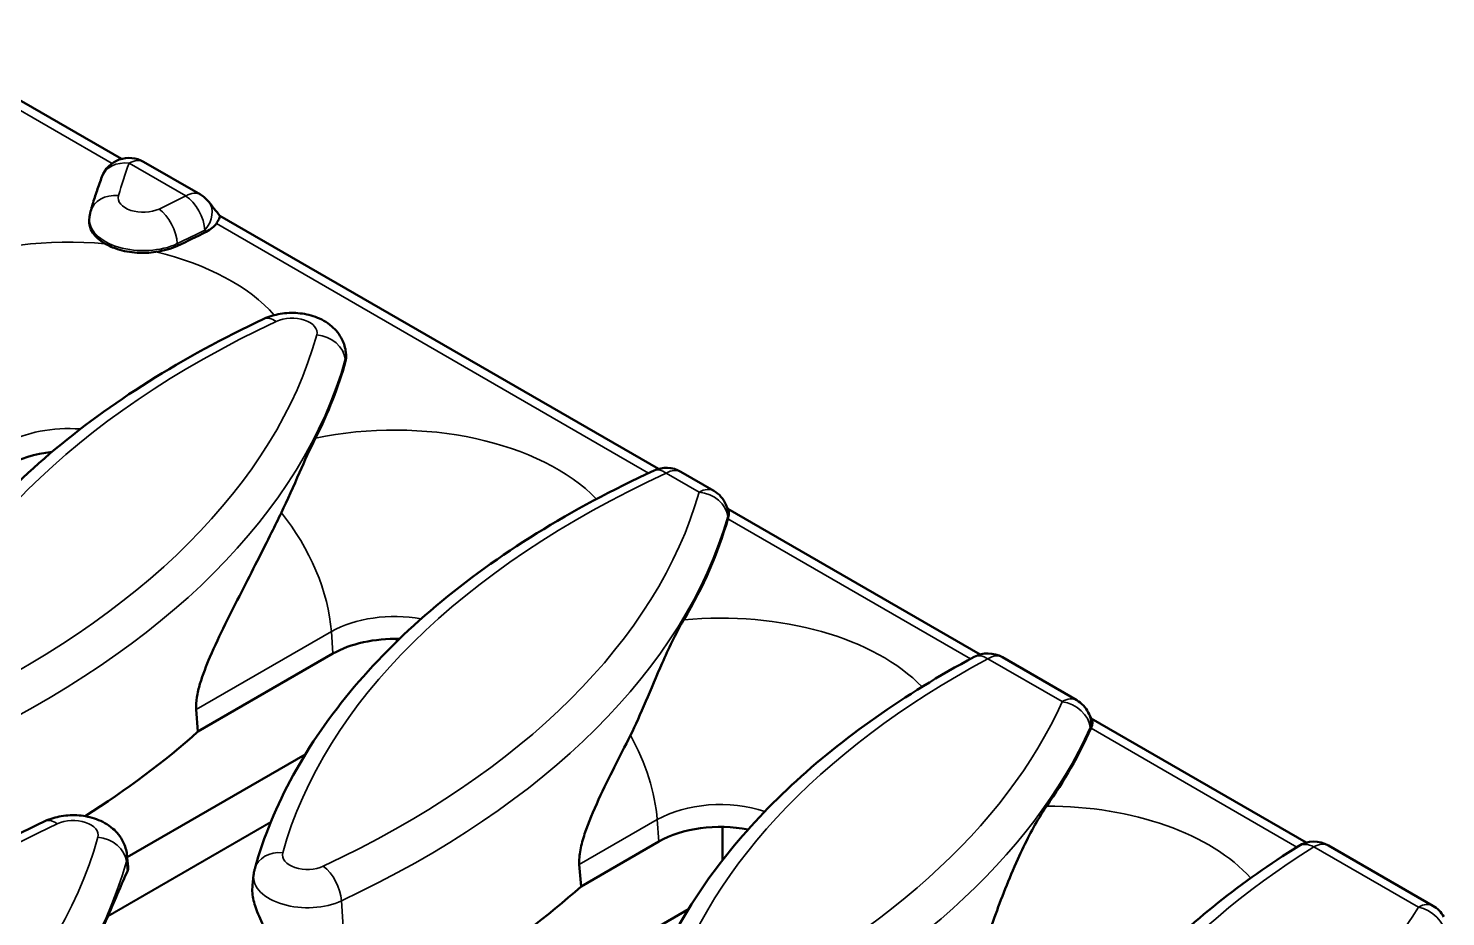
# Model space of a CAD drawing. Header units: millimetres. Extents: x 0 to 1485, y 0 to 1050.
# Drawn here: x 115.34 to 151.96, y 305.34 to 328.3 of the extents above; entities that cross this region are included whole.
import ezdxf

# ---------------------------------------------------------------- set-up
doc = ezdxf.new("R2010")
doc.units = ezdxf.units.MM
doc.header["$LTSCALE"] = 2.5
doc.layers.add('Sichtbar (ISO)', color=7, linetype='Continuous', lineweight=50)
doc.layers.add('Sichtbar schmal (ISO)', color=7, linetype='Continuous', lineweight=35)

msp = doc.modelspace()

# ---------------------------------------------------------------- linework, layer by layer
at = {"layer": 'Sichtbar (ISO)'}
for p, q in [((117.741, 324.926), (111.892, 328.303)), ((118.316, 324.853), (119.785, 324.005)), ((116.915, 323.411), (116.91, 323.358)), ((131.62, 316.913), (120.282, 323.459)), ((123.542, 319.925), (123.548, 319.872)), ((132.195, 316.84), (133.047, 316.348)), ((139.93, 312.115), (133.409, 315.88)), ((124.86, 312.516), (124.86, 312.454)), ((123.209, 312.136), (119.72, 310.122)), ((140.506, 312.042), (142.428, 310.932)), ((119.72, 310.122), (119.675, 310.689)), ((148.355, 307.251), (142.804, 310.456)), ((117.892, 306.876), (122.493, 309.533)), ((133.278, 307.656), (133.278, 306.802)), ((131.627, 307.276), (129.62, 306.118)), ((117.885, 306.939), (117.919, 306.621)), ((148.93, 307.178), (151.631, 305.618)), ((129.62, 306.118), (129.574, 306.684)), ((121.158, 306.42), (121.129, 306.146)), ((127.791, 302.872), (132.393, 305.528))]:
    msp.add_line(p, q, dxfattribs=at)
for centre, start, end in [((117.941, 324.203), 60, 159.4422), ((119.41, 323.355), 38.2286, 60), ((131.82, 316.19), 60, 114.7782), ((132.672, 315.698), 22.796, 60), ((140.131, 311.392), 60, 118.3408), ((142.053, 310.282), 26.416, 60), ((148.555, 306.528), 60, 122.1675), ((151.256, 304.969), 29.0755, 60)]:
    msp.add_arc(centre, 0.75, start, end, dxfattribs=at)
for centre, major_axis, ratio, start_param, end_param in [((47.492, 361.783), (85.147, -68.3), 0.213124, 0.737893, 0.743987), ((118.307, 323.308), (-1.4, 0), 0.57735, 6.221282, 7.075396), ((101.484, 335.249), (28.061, 0), 0.57735, 5.39525, 5.429877), ((118.307, 323.308), (1.4, 0), 0.57735, 4.944171, 5.39525), ((122.15, 319.822), (1.4, 0), 0.57735, 6.123923, 6.345089), ((95.827, 322.263), (28.061, 0), 0.57735, 5.998091, 6.123923), ((116.382, 316.078), (-2.25, 0), 0.57735, 4.906674, 5.497787), ((67.584, 355.724), (66.179, -48.675), 0.233229, 0.367218, 0.372007), ((105.726, 318.258), (28.061, 0), 0.57735, 5.953443, 6.119849), ((124.8, 311.218), (-2.25, 0), 0.57735, 4.657543, 5.497787), ((72.222, 353.857), (71.885, -55.036), 0.225537, 0.425645, 0.430686), ((95.827, 318.997), (28.411, 0), 0.57735, 5.542918, 5.711515), ((115.626, 314.254), (28.061, 0), 0.57735, 5.899953, 6.030033), ((133.218, 306.358), (-2.25, 0), 0.57735, 4.387791, 5.497787), ((105.726, 314.992), (28.411, 0), 0.57735, 5.542918, 5.711515), ((90.17, 309.277), (28.061, 0), 0.57735, 6.037665, 6.038748)]:
    msp.add_ellipse(centre, major_axis=major_axis, ratio=ratio, start_param=start_param, end_param=end_param, dxfattribs=at)
for points, knots in [([(116.946, 323.568), (116.962, 323.629), (116.98, 323.689), (117.015, 323.809), (117.034, 323.869), (117.072, 323.989), (117.091, 324.049), (117.132, 324.169), (117.152, 324.228), (117.195, 324.348), (117.216, 324.407), (117.239, 324.467)], [5.6570493, 5.6570493, 5.6570493, 5.6570493, 5.66784374, 5.66784374, 5.67863818, 5.67863818, 5.68943262, 5.68943262, 5.70022706, 5.70022706, 5.7110215, 5.7110215, 5.7110215, 5.7110215]), ([(116.915, 323.411), (116.917, 323.422), (116.918, 323.433), (116.921, 323.454), (116.923, 323.465), (116.926, 323.486), (116.928, 323.496), (116.933, 323.517), (116.935, 323.527), (116.94, 323.548), (116.943, 323.558), (116.946, 323.568)], [5.5596905, 5.5596905, 5.5596905, 5.5596905, 5.57916226, 5.57916226, 5.59863402, 5.59863402, 5.61810578, 5.61810578, 5.63757754, 5.63757754, 5.6570493, 5.6570493, 5.6570493, 5.6570493]), ([(120.284, 323.457), (120.284, 323.457), (120.284, 323.457), (120.29, 323.449), (120.288, 323.431), (120.267, 323.375), (120.245, 323.335), (120.206, 323.274), (120.201, 323.265), (120.195, 323.256)], [0.0616805, 0.0616805, 0.0616805, 0.0616805, 0.0622704, 0.0622704, 0.1224029, 0.1224029, 0.186026, 0.186026, 0.1961121, 0.1961121, 0.1961121, 0.1961121]), ([(120.195, 323.256), (120.168, 323.216), (120.133, 323.178), (120.046, 323.106), (119.993, 323.072), (119.934, 323.042)], [0.16238561, 0.16238561, 0.16238561, 0.16238561, 0.20663255, 0.20663255, 0.25350784, 0.25350784, 0.25350784, 0.25350784]), ([(117.324, 322.733), (117.418, 322.679), (117.524, 322.632), (117.798, 322.542), (117.971, 322.511), (118.31, 322.491), (118.472, 322.5), (118.629, 322.521)], [-0.3965195, -0.3965195, -0.3965195, -0.3965195, -0.3170758, -0.3170758, -0.209203, -0.209203, -0.1123733, -0.1123733, -0.1123733, -0.1123733]), ([(121.423, 320.791), (121.561, 320.855), (121.703, 320.896), (121.997, 320.946), (122.151, 320.952), (122.455, 320.927), (122.607, 320.896), (122.9, 320.788), (123.044, 320.713), (123.28, 320.51), (123.377, 320.396), (123.495, 320.154), (123.529, 320.042), (123.542, 319.925)], [0.102537, 0.102537, 0.102537, 0.102537, 0.502627, 0.502627, 0.927097, 0.927097, 1.350551, 1.350551, 1.766423, 1.766423, 2.082244, 2.082244, 2.294291, 2.294291, 2.294291, 2.294291]), ([(111.289, 310.582), (111.515, 311.396), (111.844, 312.197), (112.691, 313.752), (113.211, 314.506), (114.425, 315.955), (115.121, 316.65), (116.67, 317.967), (117.524, 318.59), (119.373, 319.754), (120.368, 320.295), (121.423, 320.791)], [5.6570493, 5.6570493, 5.6570493, 5.6570493, 5.8027839, 5.8027839, 5.9485186, 5.9485186, 6.0942532, 6.0942532, 6.2399879, 6.2399879, 6.3857225, 6.3857225, 6.3857225, 6.3857225]), ([(121.875, 315.781), (122.033, 316.106), (122.189, 316.466), (122.474, 317.115), (122.614, 317.428), (122.755, 317.707)], [-1.3129733, -1.3129733, -1.3129733, -1.3129733, -0.9471833, -0.9471833, -0.6430837, -0.6430837, -0.6430837, -0.6430837]), ([(121.188, 306.577), (121.417, 307.401), (121.751, 308.211), (122.613, 309.782), (123.141, 310.545), (124.378, 312.008), (125.086, 312.708), (126.665, 314.036), (127.535, 314.663), (129.418, 315.833), (130.432, 316.375), (131.506, 316.871)], [5.6570493, 5.6570493, 5.6570493, 5.6570493, 5.8044665, 5.8044665, 5.9518837, 5.9518837, 6.0993008, 6.0993008, 6.246718, 6.246718, 6.3941352, 6.3941352, 6.3941352, 6.3941352]), ([(119.675, 310.689), (119.666, 310.789), (119.673, 310.896), (119.709, 311.12), (119.737, 311.238), (119.843, 311.594), (119.939, 311.834), (120.274, 312.615), (120.563, 313.178), (121.12, 314.274), (121.389, 314.801), (121.706, 315.438), (121.791, 315.61), (121.875, 315.781)], [2.266285, 2.266285, 2.266285, 2.266285, 2.337188, 2.337188, 2.409537, 2.409537, 2.554236, 2.554236, 2.938105, 2.938105, 3.321973, 3.321973, 3.461737, 3.461737, 3.461737, 3.461737]), ([(133.427, 315.836), (133.431, 315.826), (133.434, 315.816), (133.445, 315.762), (133.44, 315.71), (133.422, 315.652)], [0.12873701, 0.12873701, 0.12873701, 0.12873701, 0.14944916, 0.14944916, 0.22743688, 0.22743688, 0.22743688, 0.22743688]), ([(130.895, 310.025), (131.026, 310.281), (131.156, 310.582), (131.425, 311.216), (131.566, 311.555), (131.873, 312.246), (132.065, 312.655), (132.271, 313.005), (132.273, 313.008), (132.275, 313.012)], [-1.690303, -1.690303, -1.690303, -1.690303, -1.323675, -1.323675, -0.967749, -0.967749, -0.592422, -0.592422, -0.588136, -0.588136, -0.588136, -0.588136]), ([(131.088, 302.573), (131.293, 303.31), (131.582, 304.037), (132.317, 305.453), (132.764, 306.143), (133.804, 307.476), (134.397, 308.118), (135.718, 309.348), (136.446, 309.934), (138.023, 311.043), (138.872, 311.566), (139.774, 312.052)], [5.6570493, 5.6570493, 5.6570493, 5.6570493, 5.789077, 5.789077, 5.9211047, 5.9211047, 6.0531324, 6.0531324, 6.1851601, 6.1851601, 6.3171878, 6.3171878, 6.3171878, 6.3171878]), ([(142.819, 310.426), (142.829, 310.405), (142.834, 310.377), (142.83, 310.306), (142.819, 310.261), (142.797, 310.206)], [0.1115662, 0.1115662, 0.1115662, 0.1115662, 0.165521, 0.165521, 0.224334, 0.224334, 0.224334, 0.224334]), ([(129.574, 306.684), (129.565, 306.797), (129.576, 306.929), (129.628, 307.205), (129.669, 307.347), (129.809, 307.772), (129.939, 308.073), (130.208, 308.658), (130.349, 308.942), (130.613, 309.471), (130.754, 309.748), (130.895, 310.025)], [1.7930779, 1.7930779, 1.7930779, 1.7930779, 1.8726401, 1.8726401, 1.9536471, 1.9536471, 2.1416493, 2.1416493, 2.3296515, 2.3296515, 2.5344882, 2.5344882, 2.5344882, 2.5344882]), ([(139.811, 303.994), (139.949, 304.321), (140.107, 304.788), (140.471, 305.783), (140.673, 306.309), (141.099, 307.254), (141.299, 307.642), (141.55, 308.046), (141.601, 308.124), (141.651, 308.196)], [-1.712995, -1.712995, -1.712995, -1.712995, -1.278087, -1.278087, -0.902936, -0.902936, -0.586693, -0.586693, -0.505697, -0.505697, -0.505697, -0.505697]), ([(105.632, 297.596), (105.858, 298.41), (106.187, 299.211), (107.035, 300.766), (107.554, 301.52), (108.769, 302.969), (109.464, 303.663), (111.013, 304.981), (111.867, 305.604), (113.716, 306.768), (114.711, 307.309), (115.766, 307.804)], [5.6570493, 5.6570493, 5.6570493, 5.6570493, 5.8027839, 5.8027839, 5.9485186, 5.9485186, 6.0942532, 6.0942532, 6.2399879, 6.2399879, 6.3857225, 6.3857225, 6.3857225, 6.3857225]), ([(115.766, 307.804), (115.904, 307.869), (116.046, 307.91), (116.34, 307.96), (116.494, 307.966), (116.798, 307.941), (116.95, 307.91), (117.243, 307.802), (117.387, 307.727), (117.623, 307.523), (117.72, 307.41), (117.838, 307.168), (117.872, 307.056), (117.885, 306.939)], [0.102537, 0.102537, 0.102537, 0.102537, 0.502627, 0.502627, 0.927097, 0.927097, 1.350551, 1.350551, 1.766423, 1.766423, 2.082244, 2.082244, 2.294291, 2.294291, 2.294291, 2.294291]), ([(140.987, 298.568), (141.168, 299.22), (141.415, 299.863), (142.033, 301.122), (142.403, 301.738), (143.262, 302.934), (143.749, 303.515), (144.832, 304.635), (145.428, 305.174), (146.72, 306.206), (147.415, 306.698), (148.156, 307.163)], [5.6570493, 5.6570493, 5.6570493, 5.6570493, 5.7737278, 5.7737278, 5.8904063, 5.8904063, 6.0070848, 6.0070848, 6.1237633, 6.1237633, 6.2404418, 6.2404418, 6.2404418, 6.2404418]), ([(121.158, 306.42), (121.159, 306.431), (121.161, 306.442), (121.164, 306.463), (121.165, 306.474), (121.169, 306.495), (121.171, 306.505), (121.175, 306.526), (121.178, 306.537), (121.183, 306.557), (121.185, 306.567), (121.188, 306.577)], [5.5596905, 5.5596905, 5.5596905, 5.5596905, 5.57916226, 5.57916226, 5.59863402, 5.59863402, 5.61810578, 5.61810578, 5.63757754, 5.63757754, 5.6570493, 5.6570493, 5.6570493, 5.6570493]), ([(117.397, 305.356), (117.495, 305.583), (117.585, 305.794), (117.747, 306.173), (117.825, 306.353), (117.896, 306.51)], [5.6696828, 5.6696828, 5.6696828, 5.6696828, 5.9076607, 5.9076607, 6.1399115, 6.1399115, 6.1399115, 6.1399115]), ([(121.129, 306.145), (121.122, 306.082), (121.121, 306.015), (121.138, 305.822), (121.17, 305.691), (121.259, 305.426), (121.329, 305.27), (121.489, 304.957), (121.578, 304.801), (121.867, 304.312), (122.093, 303.958), (122.418, 303.276), (122.521, 302.944), (122.534, 302.62)], [3.8013839, 3.8013839, 3.8013839, 3.8013839, 3.8486369, 3.8486369, 3.9329934, 3.9329934, 4.0314686, 4.0314686, 4.1299438, 4.1299438, 4.3729414, 4.3729414, 4.5970062, 4.5970062, 4.5970062, 4.5970062]), ([(114.018, 297.703), (114.013, 297.767), (114.013, 297.836), (114.027, 297.985), (114.04, 298.064), (114.091, 298.303), (114.143, 298.466), (114.323, 298.97), (114.489, 299.331), (114.826, 300.033), (114.998, 300.372), (115.612, 301.582), (116.085, 302.509), (116.843, 304.1), (117.146, 304.778), (117.389, 305.339)], [0.001445, 0.001445, 0.001445, 0.001445, 0.046776, 0.046776, 0.093551, 0.093551, 0.187102, 0.187102, 0.417891, 0.417891, 0.64868, 0.64868, 1.339149, 1.339149, 1.926999, 1.926999, 1.926999, 1.926999])]:
    msp.add_open_spline(points, degree=3, knots=knots, dxfattribs=at)
for points in [[(133.414, 315.624), (133.416, 315.634), (133.419, 315.643), (133.422, 315.652)], [(142.797, 310.206), (142.795, 310.203), (142.794, 310.199), (142.792, 310.196)], [(117.896, 306.51), (117.915, 306.55), (117.922, 306.589), (117.919, 306.621)]]:
    msp.add_open_spline(points, degree=3, dxfattribs=at)
at = {"layer": 'Sichtbar schmal (ISO)'}
for p, q in [((111.815, 328.094), (117.501, 324.811)), ((119.41, 323.968), (117.941, 324.816)), ((120.195, 323.256), (131.366, 316.806)), ((119.191, 322.681), (119.187, 322.737)), ((123.533, 319.694), (123.527, 319.748)), ((132.672, 316.311), (131.82, 316.803)), ((139.684, 312.003), (133.414, 315.624)), ((123.167, 312.706), (119.675, 310.689)), ((123.167, 312.706), (123.209, 312.136)), ((142.053, 310.895), (140.131, 312.005)), ((142.797, 310.206), (148.114, 307.137)), ((117.389, 305.339), (121.595, 307.767)), ((121.602, 307.784), (117.397, 305.356)), ((131.585, 307.846), (129.574, 306.684)), ((131.585, 307.846), (131.627, 307.276)), ((151.256, 305.581), (148.555, 307.141)), ((117.896, 306.51), (117.87, 306.761)), ((123.623, 302.741), (123.43, 305.746))]:
    msp.add_line(p, q, dxfattribs=at)
for centre, major_axis, ratio, start_param, end_param in [((117.941, 324.203), (-0.702, 0.263), 0.798004, 5.003184, 6.283185), ((117.941, 324.203), (0.375, 0.65), 0.57735, 0, 0.785398), ((144.63, 321.479), (-27.308, 0), 0.57735, 6.069951, 6.123923), ((117.668, 323.367), (-0.723, 0.201), 0.806163, 4.933018, 6.283185), ((118.307, 323.92), (-0.647, 0), 0.57735, 6.123923, 8.536843), ((101.484, 335.862), (27.308, 0), 0.57735, 5.39525, 5.428477), ((119.41, 323.355), (0.375, 0.65), 0.57735, 0, 0.785398), ((119.41, 323.355), (-0.337, 0.67), 0.53598, 4.046592, 5.530121), ((119.41, 323.355), (0.589, 0.464), 0.720388, 5.005832, 6.283185), ((118.307, 323.361), (-1.394, 0), 0.57735, 6.221282, 8.536843), ((118.715, 323.018), (-0.319, 0.679), 0.515222, 4.060529, 5.544059), ((101.484, 335.303), (-28.055, 0), 0.57735, 2.253657, 2.286885), ((116.382, 319.344), (5.945, 0), 0.57735, 1.411626, 2.157601), ((116.382, 319.344), (5.945, 0), 0.57735, 0.466413, 1.183164), ((121.742, 320.112), (-0.319, 0.679), 0.515222, 5.544059, 6.283185), ((122.15, 320.434), (0.647, 0), 0.57735, 6.123923, 8.536843), ((138.974, 308.493), (-27.308, 0), 0.57735, 5.39525, 6.123923), ((95.827, 322.875), (27.308, 0), 0.57735, 5.39525, 6.123923), ((122.789, 319.763), (0.723, -0.201), 0.806163, 0.307895, 1.791425), ((95.827, 322.316), (28.055, 0), 0.57735, 5.39525, 6.123923), ((122.15, 319.875), (1.394, 0), 0.57735, 6.123923, 6.345089), ((124.8, 314.484), (5.945, 0), 0.57735, 0.500802, 1.921909), ((116.382, 316.623), (-2.308, 0), 0.57735, 4.581582, 5.497787), ((148.873, 304.488), (-27.308, 0), 0.57735, 5.386837, 6.123923), ((131.82, 316.19), (-0.314, 0.681), 0.509875, 5.547435, 6.283185), ((131.82, 316.19), (0.375, 0.65), 0.57735, 0, 0.785398), ((105.726, 318.871), (27.308, 0), 0.57735, 5.39525, 6.120106), ((132.672, 315.698), (0.375, 0.65), 0.57735, 0, 0.785398), ((132.672, 315.698), (0.721, -0.206), 0.805663, 0.312963, 1.796493), ((120.596, 313.93), (-1.825, 3.161), 0.57735, 4.014257, 4.979564), ((132.672, 315.698), (0.691, 0.291), 0.910406, 5.826658, 6.283185), ((105.726, 318.312), (28.055, 0), 0.57735, 5.39525, 6.120106), ((124.8, 311.763), (-2.308, 0), 0.57735, 4.410359, 5.497787), ((133.218, 309.624), (5.945, 0), 0.57735, 0.502084, 1.72995), ((140.131, 311.392), (-0.356, 0.66), 0.557389, 5.51422, 6.283185), ((140.131, 311.392), (0.375, 0.65), 0.57735, 0, 0.785398), ((158.773, 300.484), (-27.308, 0), 0.57735, 5.463785, 6.123923), ((142.053, 310.282), (0.375, 0.65), 0.57735, 0, 0.785398), ((115.626, 314.866), (27.308, 0), 0.57735, 5.39525, 6.028553), ((142.053, 310.282), (-0.684, 0.308), 0.790169, 3.571069, 5.054599), ((142.053, 310.282), (0.672, 0.334), 0.888795, 5.692606, 6.283185), ((115.626, 314.307), (28.055, 0), 0.57735, 5.39525, 6.028553), ((129.014, 309.07), (-1.825, 3.161), 0.57735, 4.014257, 4.681127), ((133.218, 306.903), (-2.308, 0), 0.57735, 4.189569, 5.497787), ((141.635, 304.764), (5.945, 0), 0.57735, 0.474954, 1.568158), ((133.317, 295.507), (-27.308, 0), 0.57735, 5.39525, 6.123923), ((116.085, 307.126), (-0.319, 0.679), 0.515222, 5.544059, 6.283185), ((116.493, 307.448), (0.647, 0), 0.57735, 6.123923, 8.536843), ((90.17, 309.889), (27.308, 0), 0.57735, 5.39525, 6.123923), ((117.132, 306.776), (0.723, -0.201), 0.806163, 0.307895, 1.791425), ((116.493, 306.889), (1.394, 0), 0.57735, 6.123923, 6.345089), ((121.911, 306.376), (-0.723, 0.201), 0.806163, 4.933018, 6.283185), ((122.55, 306.93), (-0.647, 0), 0.57735, 6.123923, 8.536843), ((168.672, 296.479), (-27.308, 0), 0.57735, 5.540531, 6.123923), ((148.555, 306.528), (-0.399, 0.635), 0.601493, 5.475482, 6.283185), ((148.555, 306.528), (0.375, 0.65), 0.57735, 0, 0.785398), ((90.17, 309.33), (28.055, 0), 0.57735, 5.39525, 6.123923), ((122.958, 306.027), (-0.319, 0.679), 0.515222, 4.060529, 5.544059), ((122.55, 306.371), (-1.394, 0), 0.57735, 6.221282, 8.536843), ((125.525, 310.861), (27.308, 0), 0.57735, 5.39525, 5.94169), ((151.256, 304.969), (0.375, 0.65), 0.57735, 0, 0.785398), ((151.256, 304.969), (-0.639, 0.393), 0.769348, 3.671177, 5.154706)]:
    msp.add_ellipse(centre, major_axis=major_axis, ratio=ratio, start_param=start_param, end_param=end_param, dxfattribs=at)
for points in [[(119.934, 323.042), (119.922, 323.056), (119.911, 323.07), (119.9, 323.083)], [(133.422, 315.652), (133.418, 315.662), (133.414, 315.672), (133.409, 315.682)]]:
    msp.add_open_spline(points, degree=3, dxfattribs=at)
msp.add_open_spline([(142.792, 310.196), (142.792, 310.197), (142.791, 310.199), (142.785, 310.209), (142.781, 310.218), (142.776, 310.227)], degree=3, knots=[1.174953213, 1.174953213, 1.174953213, 1.174953213, 1.175180521, 1.175180521, 1.1765377, 1.1765377, 1.1765377, 1.1765377], dxfattribs=at)

doc.saveas('drawing.dxf')
